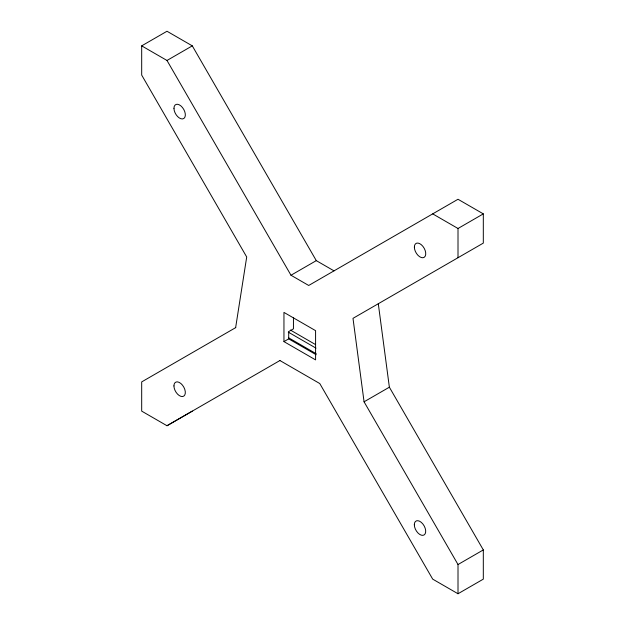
<?xml version="1.0" encoding="UTF-8"?>
<svg xmlns="http://www.w3.org/2000/svg" width="625" height="625" viewBox="0 0 625 625"><rect width="100%" height="100%" fill="white"/><g stroke="black" fill="none" stroke-linecap="round" stroke-linejoin="round"><path stroke-width="0.94" d="M235.633 327.656L246.703 256.984L141.688 75.078L141.688 45.859L166.992 31.25L192.297 45.859L316.297 260.633L334.008 270.859M141.688 45.859L166.992 60.469L192.297 45.859M166.992 60.469L290.992 275.242L316.297 260.633M235.773 327.578L141.688 381.898L141.688 411.125L166.992 425.734L192.297 411.125M432.703 213.875L458.008 228.492L483.312 213.875L483.312 243.102L352.992 318.344L364.062 401.805L458.008 564.531L458.008 593.75L432.703 579.141L319.773 383.547L279.922 360.531M283.953 341.617L315.586 359.883L315.586 330.656L283.953 312.398L283.953 341.617L288.695 338.875L316.172 354.734M166.992 425.734L279.945 360.516M364.062 401.805L389.367 387.195L378.297 303.734M458.008 564.531L483.312 549.922L389.367 387.195M458.008 593.75L483.312 579.141L483.312 549.922M483.312 213.875L458.008 199.266L308.703 285.469L290.992 275.242M290.43 330.07L315.531 344.57M288.273 332.133L315.977 348.125M288.695 337.852L316.172 353.719M458.008 228.492L458.008 257.711M293.445 317.398L293.445 328.836L288.695 331.57L288.695 338.875M414.359 247.117A8.055 4.648 60 0 0 422.898 257.742A8.055 4.648 60 0 0 422.898 246.352A8.055 4.648 60 0 0 414.359 247.117M173.961 108.312A8.055 4.648 60 0 0 182.5 118.938A8.055 4.648 60 0 0 182.5 107.555A8.055 4.648 60 0 0 173.961 108.312M173.938 385.922A8.055 4.648 60 0 0 182.484 396.547A8.055 4.648 60 0 0 182.484 385.164A8.055 4.648 60 0 0 173.938 385.922M414.32 524.734A8.055 4.648 60 0 0 422.859 535.359A8.055 4.648 60 0 0 422.859 523.977A8.055 4.648 60 0 0 414.32 524.734"/></g></svg>
